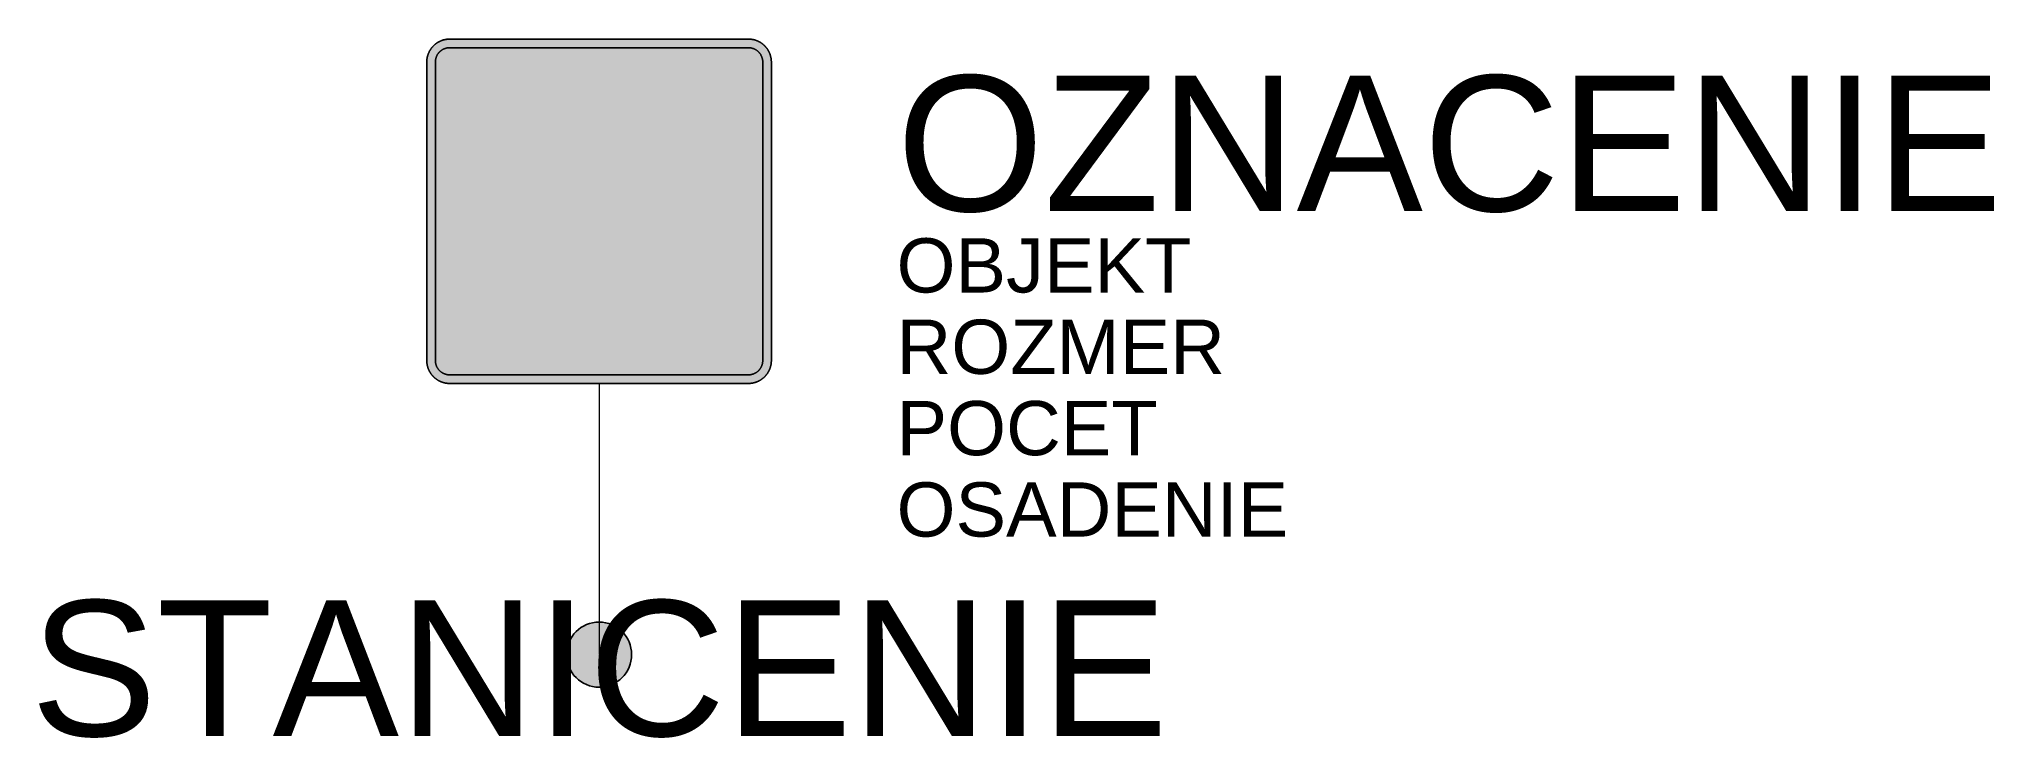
# Model space of a CAD drawing. Header units: metres. Extents: x -10.3 to 25.7, y -1.5 to 11.4.
import ezdxf
from ezdxf.enums import TextEntityAlignment as Align

# ---------------------------------------------------------------- set-up
doc = ezdxf.new("R2010")
doc.units = ezdxf.units.M
doc.layers.get('Defpoints').update_dxf_attribs({"color": 140, "lineweight": 5})
doc.styles.get("Standard").update_dxf_attribs({"font": 'arial.ttf'})

msp = doc.modelspace()

# ---------------------------------------------------------------- hatches: boundary and pattern name
at = {"true_color": 0xf1efea}
msp.add_hatch(color=7, dxfattribs=at).paths.add_polyline_path([(-2.752, 5), (-2.757, 5), (-2.762, 5), (-2.767, 5), (-2.773, 5), (-2.778, 5.001), (-2.783, 5.001), (-2.788, 5.002), (-2.793, 5.002), (-2.799, 5.003), (-2.804, 5.003), (-2.809, 5.004), (-2.814, 5.005), (-2.819, 5.005), (-2.824, 5.006), (-2.83, 5.007), (-2.835, 5.008), (-2.84, 5.009), (-2.845, 5.01), (-2.85, 5.012), (-2.855, 5.013), (-2.86, 5.014), (-2.865, 5.015), (-2.87, 5.017), (-2.875, 5.018), (-2.88, 5.02), (-2.885, 5.021), (-2.89, 5.023), (-2.894, 5.025), (-2.899, 5.027), (-2.904, 5.028), (-2.909, 5.03), (-2.914, 5.032), (-2.918, 5.034), (-2.923, 5.036), (-2.928, 5.038), (-2.933, 5.041), (-2.937, 5.043), (-2.942, 5.045), (-2.946, 5.047), (-2.951, 5.05), (-2.956, 5.052), (-2.96, 5.055), (-2.965, 5.057), (-2.969, 5.06), (-2.973, 5.063), (-2.978, 5.065), (-2.982, 5.068), (-2.987, 5.071), (-2.991, 5.074), (-2.995, 5.077), (-2.999, 5.08), (-3.004, 5.083), (-3.008, 5.086), (-3.012, 5.089), (-3.016, 5.093), (-3.02, 5.096), (-3.024, 5.099), (-3.028, 5.103), (-3.032, 5.106), (-3.036, 5.109), (-3.04, 5.113), (-3.044, 5.117), (-3.047, 5.12), (-3.051, 5.124), (-3.055, 5.128), (-3.058, 5.131), (-3.062, 5.135), (-3.065, 5.139), (-3.069, 5.143), (-3.072, 5.147), (-3.076, 5.151), (-3.079, 5.155), (-3.082, 5.159), (-3.086, 5.163), (-3.089, 5.167), (-3.092, 5.171), (-3.095, 5.176), (-3.098, 5.18), (-3.101, 5.184), (-3.104, 5.188), (-3.107, 5.193), (-3.109, 5.197), (-3.112, 5.201), (-3.115, 5.206), (-3.118, 5.21), (-3.12, 5.215), (-3.123, 5.219), (-3.125, 5.224), (-3.128, 5.229), (-3.13, 5.233), (-3.132, 5.238), (-3.134, 5.242), (-3.137, 5.247), (-3.139, 5.252), (-3.141, 5.256), (-3.143, 5.261), (-3.145, 5.266), (-3.147, 5.271), (-3.148, 5.276), (-3.15, 5.281), (-3.152, 5.285), (-3.154, 5.29), (-3.155, 5.295), (-3.157, 5.3), (-3.158, 5.305), (-3.16, 5.31), (-3.161, 5.315), (-3.162, 5.32), (-3.164, 5.325), (-3.165, 5.33), (-3.166, 5.335), (-3.167, 5.34), (-3.168, 5.345), (-3.169, 5.351), (-3.17, 5.356), (-3.17, 5.361), (-3.171, 5.366), (-3.172, 5.371), (-3.172, 5.376), (-3.173, 5.381), (-3.173, 5.387), (-3.174, 5.392), (-3.174, 5.397), (-3.174, 5.402), (-3.175, 5.408), (-3.175, 5.413), (-3.175, 5.418), (-3.175, 5.423), (-3.175, 10.927), (-3.175, 10.932), (-3.175, 10.937), (-3.175, 10.942), (-3.174, 10.948), (-3.174, 10.953), (-3.174, 10.958), (-3.173, 10.963), (-3.173, 10.968), (-3.172, 10.974), (-3.172, 10.979), (-3.171, 10.984), (-3.17, 10.989), (-3.17, 10.994), (-3.169, 10.999), (-3.168, 11.004), (-3.167, 11.01), (-3.166, 11.015), (-3.165, 11.02), (-3.164, 11.025), (-3.162, 11.03), (-3.161, 11.035), (-3.16, 11.04), (-3.158, 11.045), (-3.157, 11.05), (-3.155, 11.055), (-3.154, 11.06), (-3.152, 11.064), (-3.15, 11.069), (-3.148, 11.074), (-3.147, 11.079), (-3.145, 11.084), (-3.143, 11.089), (-3.141, 11.093), (-3.139, 11.098), (-3.137, 11.103), (-3.134, 11.108), (-3.132, 11.112), (-3.13, 11.117), (-3.128, 11.121), (-3.125, 11.126), (-3.123, 11.131), (-3.12, 11.135), (-3.118, 11.14), (-3.115, 11.144), (-3.112, 11.148), (-3.109, 11.153), (-3.107, 11.157), (-3.104, 11.161), (-3.101, 11.166), (-3.098, 11.17), (-3.095, 11.174), (-3.092, 11.178), (-3.089, 11.183), (-3.086, 11.187), (-3.082, 11.191), (-3.079, 11.195), (-3.076, 11.199), (-3.072, 11.203), (-3.069, 11.207), (-3.065, 11.211), (-3.062, 11.215), (-3.058, 11.218), (-3.055, 11.222), (-3.051, 11.226), (-3.047, 11.23), (-3.044, 11.233), (-3.04, 11.237), (-3.036, 11.24), (-3.032, 11.244), (-3.028, 11.247), (-3.024, 11.251), (-3.02, 11.254), (-3.016, 11.257), (-3.012, 11.261), (-3.008, 11.264), (-3.004, 11.267), (-2.999, 11.27), (-2.995, 11.273), (-2.991, 11.276), (-2.987, 11.279), (-2.982, 11.282), (-2.978, 11.284), (-2.973, 11.287), (-2.969, 11.29), (-2.965, 11.293), (-2.96, 11.295), (-2.956, 11.298), (-2.951, 11.3), (-2.946, 11.302), (-2.942, 11.305), (-2.937, 11.307), (-2.933, 11.309), (-2.928, 11.312), (-2.923, 11.314), (-2.918, 11.316), (-2.914, 11.318), (-2.909, 11.32), (-2.904, 11.322), (-2.899, 11.323), (-2.894, 11.325), (-2.89, 11.327), (-2.885, 11.329), (-2.88, 11.33), (-2.875, 11.332), (-2.87, 11.333), (-2.865, 11.335), (-2.86, 11.336), (-2.855, 11.337), (-2.85, 11.338), (-2.845, 11.34), (-2.84, 11.341), (-2.835, 11.342), (-2.83, 11.343), (-2.824, 11.344), (-2.819, 11.345), (-2.814, 11.345), (-2.809, 11.346), (-2.804, 11.347), (-2.799, 11.347), (-2.793, 11.348), (-2.788, 11.348), (-2.783, 11.349), (-2.778, 11.349), (-2.773, 11.349), (-2.767, 11.35), (-2.762, 11.35), (-2.757, 11.35), (-2.752, 11.35), (2.752, 11.35), (2.757, 11.35), (2.762, 11.35), (2.767, 11.35), (2.773, 11.349), (2.778, 11.349), (2.783, 11.349), (2.788, 11.348), (2.793, 11.348), (2.799, 11.347), (2.804, 11.347), (2.809, 11.346), (2.814, 11.345), (2.819, 11.345), (2.824, 11.344), (2.83, 11.343), (2.835, 11.342), (2.84, 11.341), (2.845, 11.34), (2.85, 11.338), (2.855, 11.337), (2.86, 11.336), (2.865, 11.335), (2.87, 11.333), (2.875, 11.332), (2.88, 11.33), (2.885, 11.329), (2.89, 11.327), (2.894, 11.325), (2.899, 11.323), (2.904, 11.322), (2.909, 11.32), (2.914, 11.318), (2.918, 11.316), (2.923, 11.314), (2.928, 11.312), (2.933, 11.309), (2.937, 11.307), (2.942, 11.305), (2.946, 11.302), (2.951, 11.3), (2.956, 11.298), (2.96, 11.295), (2.965, 11.293), (2.969, 11.29), (2.973, 11.287), (2.978, 11.284), (2.982, 11.282), (2.987, 11.279), (2.991, 11.276), (2.995, 11.273), (2.999, 11.27), (3.003, 11.267), (3.008, 11.264), (3.012, 11.261), (3.016, 11.257), (3.02, 11.254), (3.024, 11.251), (3.028, 11.247), (3.032, 11.244), (3.036, 11.24), (3.04, 11.237), (3.043, 11.233), (3.047, 11.23), (3.051, 11.226), (3.055, 11.222), (3.058, 11.218), (3.062, 11.215), (3.065, 11.211), (3.069, 11.207), (3.072, 11.203), (3.076, 11.199), (3.079, 11.195), (3.082, 11.191), (3.086, 11.187), (3.089, 11.183), (3.092, 11.178), (3.095, 11.174), (3.098, 11.17), (3.101, 11.166), (3.104, 11.161), (3.107, 11.157), (3.109, 11.153), (3.112, 11.148), (3.115, 11.144), (3.118, 11.14), (3.12, 11.135), (3.123, 11.131), (3.125, 11.126), (3.128, 11.121), (3.13, 11.117), (3.132, 11.112), (3.134, 11.108), (3.137, 11.103), (3.139, 11.098), (3.141, 11.093), (3.143, 11.089), (3.145, 11.084), (3.147, 11.079), (3.148, 11.074), (3.15, 11.069), (3.152, 11.064), (3.154, 11.06), (3.155, 11.055), (3.157, 11.05), (3.158, 11.045), (3.16, 11.04), (3.161, 11.035), (3.162, 11.03), (3.163, 11.025), (3.165, 11.02), (3.166, 11.015), (3.167, 11.01), (3.168, 11.004), (3.169, 10.999), (3.17, 10.994), (3.17, 10.989), (3.171, 10.984), (3.172, 10.979), (3.172, 10.974), (3.173, 10.968), (3.173, 10.963), (3.174, 10.958), (3.174, 10.953), (3.174, 10.948), (3.175, 10.942), (3.175, 10.937), (3.175, 10.932), (3.175, 10.927), (3.175, 5.423), (3.175, 5.418), (3.175, 5.413), (3.175, 5.408), (3.174, 5.402), (3.174, 5.397), (3.174, 5.392), (3.173, 5.387), (3.173, 5.381), (3.172, 5.376), (3.172, 5.371), (3.171, 5.366), (3.17, 5.361), (3.17, 5.356), (3.169, 5.351), (3.168, 5.345), (3.167, 5.34), (3.166, 5.335), (3.165, 5.33), (3.163, 5.325), (3.162, 5.32), (3.161, 5.315), (3.16, 5.31), (3.158, 5.305), (3.157, 5.3), (3.155, 5.295), (3.154, 5.29), (3.152, 5.285), (3.15, 5.281), (3.148, 5.276), (3.147, 5.271), (3.145, 5.266), (3.143, 5.261), (3.141, 5.256), (3.139, 5.252), (3.137, 5.247), (3.134, 5.242), (3.132, 5.238), (3.13, 5.233), (3.128, 5.229), (3.125, 5.224), (3.123, 5.219), (3.12, 5.215), (3.118, 5.21), (3.115, 5.206), (3.112, 5.201), (3.109, 5.197), (3.107, 5.193), (3.104, 5.188), (3.101, 5.184), (3.098, 5.18), (3.095, 5.176), (3.092, 5.171), (3.089, 5.167), (3.086, 5.163), (3.082, 5.159), (3.079, 5.155), (3.076, 5.151), (3.072, 5.147), (3.069, 5.143), (3.065, 5.139), (3.062, 5.135), (3.058, 5.131), (3.055, 5.128), (3.051, 5.124), (3.047, 5.12), (3.043, 5.117), (3.04, 5.113), (3.036, 5.109), (3.032, 5.106), (3.028, 5.103), (3.024, 5.099), (3.02, 5.096), (3.016, 5.093), (3.012, 5.089), (3.008, 5.086), (3.003, 5.083), (2.999, 5.08), (2.995, 5.077), (2.991, 5.074), (2.987, 5.071), (2.982, 5.068), (2.978, 5.065), (2.973, 5.063), (2.969, 5.06), (2.965, 5.057), (2.96, 5.055), (2.956, 5.052), (2.951, 5.05), (2.946, 5.047), (2.942, 5.045), (2.937, 5.043), (2.933, 5.041), (2.928, 5.038), (2.923, 5.036), (2.918, 5.034), (2.914, 5.032), (2.909, 5.03), (2.904, 5.028), (2.899, 5.027), (2.894, 5.025), (2.89, 5.023), (2.885, 5.021), (2.88, 5.02), (2.875, 5.018), (2.87, 5.017), (2.865, 5.015), (2.86, 5.014), (2.855, 5.013), (2.85, 5.012), (2.845, 5.01), (2.84, 5.009), (2.835, 5.008), (2.83, 5.007), (2.824, 5.006), (2.819, 5.005), (2.814, 5.005), (2.809, 5.004), (2.804, 5.003), (2.799, 5.003), (2.793, 5.002), (2.788, 5.002), (2.783, 5.001), (2.778, 5.001), (2.773, 5), (2.767, 5), (2.762, 5), (2.757, 5), (2.752, 5)])
at = {"true_color": 0x9b9b9b}
msp.add_hatch(color=253, dxfattribs=at).paths.add_polyline_path([(-2.752, 5.159), (-2.759, 5.159), (-2.765, 5.159), (-2.772, 5.159), (-2.779, 5.16), (-2.785, 5.161), (-2.792, 5.162), (-2.799, 5.163), (-2.805, 5.164), (-2.811, 5.166), (-2.818, 5.167), (-2.824, 5.169), (-2.83, 5.171), (-2.837, 5.173), (-2.843, 5.175), (-2.849, 5.177), (-2.855, 5.18), (-2.861, 5.182), (-2.866, 5.185), (-2.872, 5.188), (-2.878, 5.191), (-2.883, 5.194), (-2.889, 5.197), (-2.894, 5.2), (-2.9, 5.204), (-2.905, 5.207), (-2.91, 5.211), (-2.915, 5.215), (-2.92, 5.219), (-2.925, 5.223), (-2.93, 5.227), (-2.934, 5.232), (-2.939, 5.236), (-2.943, 5.241), (-2.947, 5.245), (-2.952, 5.25), (-2.956, 5.255), (-2.96, 5.26), (-2.964, 5.265), (-2.967, 5.27), (-2.971, 5.275), (-2.975, 5.281), (-2.978, 5.286), (-2.981, 5.292), (-2.984, 5.297), (-2.987, 5.303), (-2.99, 5.309), (-2.993, 5.314), (-2.996, 5.32), (-2.998, 5.326), (-3, 5.332), (-3.002, 5.338), (-3.004, 5.345), (-3.006, 5.351), (-3.008, 5.357), (-3.01, 5.364), (-3.011, 5.37), (-3.012, 5.376), (-3.013, 5.383), (-3.014, 5.39), (-3.015, 5.396), (-3.015, 5.403), (-3.016, 5.41), (-3.016, 5.417), (-3.016, 5.423), (-3.016, 10.927), (-3.016, 10.933), (-3.016, 10.94), (-3.015, 10.947), (-3.015, 10.954), (-3.014, 10.96), (-3.013, 10.967), (-3.012, 10.973), (-3.011, 10.98), (-3.01, 10.986), (-3.008, 10.993), (-3.006, 10.999), (-3.004, 11.005), (-3.002, 11.011), (-3, 11.018), (-2.998, 11.024), (-2.996, 11.03), (-2.993, 11.035), (-2.99, 11.041), (-2.987, 11.047), (-2.984, 11.053), (-2.981, 11.058), (-2.978, 11.064), (-2.975, 11.069), (-2.971, 11.075), (-2.967, 11.08), (-2.964, 11.085), (-2.96, 11.09), (-2.956, 11.095), (-2.952, 11.1), (-2.947, 11.105), (-2.943, 11.109), (-2.939, 11.114), (-2.934, 11.118), (-2.93, 11.122), (-2.925, 11.127), (-2.92, 11.131), (-2.915, 11.135), (-2.91, 11.139), (-2.905, 11.142), (-2.9, 11.146), (-2.894, 11.149), (-2.889, 11.153), (-2.883, 11.156), (-2.878, 11.159), (-2.872, 11.162), (-2.866, 11.165), (-2.861, 11.168), (-2.855, 11.17), (-2.849, 11.173), (-2.843, 11.175), (-2.837, 11.177), (-2.83, 11.179), (-2.824, 11.181), (-2.818, 11.183), (-2.811, 11.184), (-2.805, 11.186), (-2.799, 11.187), (-2.792, 11.188), (-2.785, 11.189), (-2.779, 11.19), (-2.772, 11.19), (-2.765, 11.191), (-2.759, 11.191), (-2.752, 11.191), (2.752, 11.191), (2.758, 11.191), (2.765, 11.191), (2.772, 11.19), (2.779, 11.19), (2.785, 11.189), (2.792, 11.188), (2.799, 11.187), (2.805, 11.186), (2.811, 11.184), (2.818, 11.183), (2.824, 11.181), (2.83, 11.179), (2.837, 11.177), (2.843, 11.175), (2.849, 11.173), (2.855, 11.17), (2.861, 11.168), (2.866, 11.165), (2.872, 11.162), (2.878, 11.159), (2.883, 11.156), (2.889, 11.153), (2.894, 11.149), (2.9, 11.146), (2.905, 11.142), (2.91, 11.139), (2.915, 11.135), (2.92, 11.131), (2.925, 11.127), (2.93, 11.122), (2.934, 11.118), (2.939, 11.114), (2.943, 11.109), (2.947, 11.105), (2.952, 11.1), (2.956, 11.095), (2.96, 11.09), (2.964, 11.085), (2.967, 11.08), (2.971, 11.075), (2.975, 11.069), (2.978, 11.064), (2.981, 11.058), (2.984, 11.053), (2.987, 11.047), (2.99, 11.041), (2.993, 11.035), (2.995, 11.03), (2.998, 11.024), (3, 11.018), (3.002, 11.011), (3.004, 11.005), (3.006, 10.999), (3.008, 10.993), (3.009, 10.986), (3.011, 10.98), (3.012, 10.973), (3.013, 10.967), (3.014, 10.96), (3.015, 10.954), (3.015, 10.947), (3.016, 10.94), (3.016, 10.933), (3.016, 10.927), (3.016, 5.423), (3.016, 5.417), (3.016, 5.41), (3.015, 5.403), (3.015, 5.396), (3.014, 5.39), (3.013, 5.383), (3.012, 5.376), (3.011, 5.37), (3.009, 5.364), (3.008, 5.357), (3.006, 5.351), (3.004, 5.345), (3.002, 5.338), (3, 5.332), (2.998, 5.326), (2.995, 5.32), (2.993, 5.314), (2.99, 5.309), (2.987, 5.303), (2.984, 5.297), (2.981, 5.292), (2.978, 5.286), (2.975, 5.281), (2.971, 5.275), (2.967, 5.27), (2.964, 5.265), (2.96, 5.26), (2.956, 5.255), (2.952, 5.25), (2.947, 5.245), (2.943, 5.241), (2.939, 5.236), (2.934, 5.232), (2.93, 5.227), (2.925, 5.223), (2.92, 5.219), (2.915, 5.215), (2.91, 5.211), (2.905, 5.207), (2.9, 5.204), (2.894, 5.2), (2.889, 5.197), (2.883, 5.194), (2.878, 5.191), (2.872, 5.188), (2.866, 5.185), (2.861, 5.182), (2.855, 5.18), (2.849, 5.177), (2.843, 5.175), (2.837, 5.173), (2.83, 5.171), (2.824, 5.169), (2.818, 5.167), (2.811, 5.166), (2.805, 5.164), (2.799, 5.163), (2.792, 5.162), (2.785, 5.161), (2.779, 5.16), (2.772, 5.159), (2.765, 5.159), (2.758, 5.159), (2.752, 5.159)])
at = {"true_color": 0xf1efea}
h = msp.add_hatch(color=7, dxfattribs=at)
h.paths.add_polyline_path([(-1.482, 5.953), (-1.482, 10.398), (0.344, 10.398), (0.361, 10.397), (0.377, 10.397), (0.394, 10.397), (0.411, 10.396), (0.427, 10.395), (0.444, 10.394), (0.461, 10.392), (0.477, 10.391), (0.494, 10.389), (0.51, 10.387), (0.527, 10.385), (0.543, 10.383), (0.56, 10.38), (0.576, 10.377), (0.592, 10.374), (0.608, 10.371), (0.625, 10.368), (0.641, 10.364), (0.657, 10.361), (0.673, 10.357), (0.689, 10.353), (0.705, 10.348), (0.721, 10.344), (0.736, 10.339), (0.752, 10.334), (0.768, 10.329), (0.783, 10.324), (0.799, 10.318), (0.814, 10.313), (0.83, 10.307), (0.845, 10.301), (0.86, 10.295), (0.876, 10.288), (0.891, 10.282), (0.906, 10.275), (0.92, 10.268), (0.935, 10.261), (0.95, 10.254), (0.965, 10.246), (0.979, 10.239), (0.994, 10.231), (1.008, 10.223), (1.023, 10.214), (1.037, 10.206), (1.051, 10.197), (1.065, 10.189), (1.079, 10.18), (1.093, 10.171), (1.106, 10.161), (1.12, 10.152), (1.133, 10.142), (1.147, 10.133), (1.16, 10.123), (1.173, 10.113), (1.186, 10.102), (1.199, 10.092), (1.212, 10.081), (1.225, 10.07), (1.237, 10.06), (1.25, 10.048), (1.262, 10.037), (1.274, 10.026), (1.286, 10.014), (1.298, 10.002), (1.31, 9.99), (1.322, 9.978), (1.333, 9.966), (1.344, 9.954), (1.355, 9.941), (1.366, 9.929), (1.377, 9.916), (1.388, 9.903), (1.398, 9.89), (1.408, 9.877), (1.419, 9.864), (1.429, 9.851), (1.438, 9.837), (1.448, 9.824), (1.457, 9.81), (1.467, 9.797), (1.476, 9.783), (1.485, 9.769), (1.493, 9.755), (1.502, 9.741), (1.51, 9.727), (1.519, 9.712), (1.527, 9.698), (1.534, 9.683), (1.542, 9.669), (1.55, 9.654), (1.557, 9.64), (1.564, 9.625), (1.571, 9.61), (1.578, 9.595), (1.584, 9.58), (1.591, 9.564), (1.597, 9.549), (1.603, 9.534), (1.609, 9.519), (1.614, 9.503), (1.62, 9.487), (1.625, 9.472), (1.63, 9.456), (1.635, 9.441), (1.64, 9.425), (1.644, 9.409), (1.649, 9.393), (1.653, 9.377), (1.657, 9.361), (1.66, 9.345), (1.664, 9.329), (1.667, 9.313), (1.67, 9.296), (1.673, 9.28), (1.676, 9.264), (1.679, 9.247), (1.681, 9.231), (1.683, 9.214), (1.685, 9.198), (1.687, 9.181), (1.688, 9.165), (1.69, 9.148), (1.691, 9.132), (1.692, 9.115), (1.692, 9.098), (1.693, 9.082), (1.693, 9.065), (1.693, 9.048), (1.693, 9.031), (1.693, 9.015), (1.692, 8.998), (1.692, 8.981), (1.691, 8.965), (1.69, 8.948), (1.688, 8.931), (1.687, 8.915), (1.685, 8.898), (1.683, 8.882), (1.681, 8.865), (1.679, 8.849), (1.676, 8.832), (1.673, 8.816), (1.67, 8.8), (1.667, 8.784), (1.664, 8.767), (1.66, 8.751), (1.657, 8.735), (1.653, 8.719), (1.649, 8.703), (1.644, 8.687), (1.64, 8.671), (1.635, 8.656), (1.63, 8.64), (1.625, 8.624), (1.62, 8.609), (1.614, 8.593), (1.609, 8.578), (1.603, 8.562), (1.597, 8.547), (1.591, 8.532), (1.584, 8.517), (1.578, 8.501), (1.571, 8.486), (1.564, 8.472), (1.557, 8.457), (1.55, 8.442), (1.542, 8.427), (1.534, 8.413), (1.527, 8.398), (1.519, 8.384), (1.51, 8.369), (1.502, 8.355), (1.493, 8.341), (1.485, 8.327), (1.476, 8.313), (1.467, 8.299), (1.457, 8.286), (1.448, 8.272), (1.438, 8.259), (1.429, 8.245), (1.419, 8.232), (1.408, 8.219), (1.398, 8.206), (1.388, 8.193), (1.377, 8.18), (1.366, 8.167), (1.355, 8.155), (1.344, 8.142), (1.333, 8.13), (1.322, 8.118), (1.31, 8.106), (1.298, 8.094), (1.286, 8.082), (1.274, 8.071), (1.262, 8.059), (1.25, 8.048), (1.237, 8.037), (1.225, 8.026), (1.212, 8.015), (1.199, 8.004), (1.186, 7.994), (1.173, 7.984), (1.16, 7.973), (1.147, 7.963), (1.133, 7.954), (1.12, 7.944), (1.106, 7.935), (1.093, 7.925), (1.079, 7.916), (1.065, 7.907), (1.051, 7.899), (1.037, 7.89), (1.023, 7.882), (1.008, 7.873), (0.994, 7.865), (0.979, 7.858), (0.965, 7.85), (0.95, 7.842), (0.935, 7.835), (0.92, 7.828), (0.906, 7.821), (0.891, 7.814), (0.876, 7.808), (0.86, 7.801), (0.845, 7.795), (0.83, 7.789), (0.814, 7.783), (0.799, 7.778), (0.783, 7.772), (0.768, 7.767), (0.752, 7.762), (0.736, 7.757), (0.721, 7.752), (0.705, 7.748), (0.689, 7.744), (0.673, 7.739), (0.657, 7.736), (0.641, 7.732), (0.625, 7.728), (0.608, 7.725), (0.592, 7.722), (0.576, 7.719), (0.56, 7.716), (0.543, 7.713), (0.527, 7.711), (0.51, 7.709), (0.494, 7.707), (0.477, 7.705), (0.461, 7.704), (0.444, 7.702), (0.427, 7.701), (0.411, 7.7), (0.394, 7.7), (0.377, 7.699), (0.361, 7.699), (0.344, 7.699), (-0.807, 7.699), (-0.807, 5.953)])
h.paths.add_polyline_path([(-0.807, 8.334), (0.304, 8.334), (0.313, 8.334), (0.322, 8.334), (0.331, 8.334), (0.34, 8.335), (0.348, 8.335), (0.357, 8.336), (0.366, 8.336), (0.375, 8.337), (0.384, 8.338), (0.392, 8.339), (0.401, 8.34), (0.41, 8.342), (0.418, 8.343), (0.427, 8.344), (0.436, 8.346), (0.444, 8.348), (0.453, 8.349), (0.461, 8.351), (0.47, 8.353), (0.478, 8.355), (0.487, 8.357), (0.495, 8.36), (0.504, 8.362), (0.512, 8.365), (0.52, 8.367), (0.529, 8.37), (0.537, 8.373), (0.545, 8.376), (0.553, 8.379), (0.561, 8.382), (0.57, 8.385), (0.578, 8.388), (0.586, 8.391), (0.594, 8.395), (0.602, 8.399), (0.61, 8.402), (0.617, 8.406), (0.625, 8.41), (0.633, 8.414), (0.641, 8.418), (0.648, 8.422), (0.656, 8.426), (0.664, 8.431), (0.671, 8.435), (0.678, 8.44), (0.686, 8.444), (0.693, 8.449), (0.701, 8.454), (0.708, 8.459), (0.715, 8.464), (0.722, 8.469), (0.729, 8.474), (0.736, 8.479), (0.743, 8.484), (0.75, 8.49), (0.757, 8.495), (0.764, 8.501), (0.771, 8.507), (0.777, 8.513), (0.784, 8.519), (0.79, 8.524), (0.797, 8.531), (0.803, 8.537), (0.809, 8.543), (0.816, 8.549), (0.822, 8.556), (0.828, 8.562), (0.834, 8.569), (0.84, 8.575), (0.846, 8.582), (0.851, 8.589), (0.857, 8.595), (0.862, 8.602), (0.868, 8.609), (0.873, 8.616), (0.878, 8.623), (0.884, 8.63), (0.889, 8.637), (0.894, 8.644), (0.899, 8.652), (0.903, 8.659), (0.908, 8.666), (0.913, 8.674), (0.917, 8.681), (0.922, 8.689), (0.926, 8.696), (0.93, 8.704), (0.935, 8.712), (0.939, 8.719), (0.943, 8.727), (0.946, 8.735), (0.95, 8.743), (0.954, 8.751), (0.957, 8.759), (0.961, 8.767), (0.964, 8.775), (0.968, 8.783), (0.971, 8.791), (0.974, 8.799), (0.977, 8.807), (0.98, 8.815), (0.982, 8.824), (0.985, 8.832), (0.988, 8.84), (0.99, 8.849), (0.993, 8.857), (0.995, 8.865), (0.997, 8.874), (0.999, 8.882), (1.001, 8.891), (1.003, 8.9), (1.005, 8.908), (1.006, 8.917), (1.008, 8.925), (1.009, 8.934), (1.011, 8.943), (1.012, 8.951), (1.013, 8.96), (1.014, 8.969), (1.015, 8.977), (1.016, 8.986), (1.017, 8.995), (1.017, 9.004), (1.018, 9.013), (1.018, 9.022), (1.018, 9.03), (1.019, 9.039), (1.019, 9.048), (1.019, 9.057), (1.018, 9.066), (1.018, 9.075), (1.018, 9.083), (1.017, 9.092), (1.017, 9.101), (1.016, 9.11), (1.015, 9.119), (1.014, 9.127), (1.013, 9.136), (1.012, 9.145), (1.011, 9.154), (1.009, 9.162), (1.008, 9.171), (1.006, 9.179), (1.005, 9.188), (1.003, 9.197), (1.001, 9.205), (0.999, 9.214), (0.997, 9.222), (0.995, 9.231), (0.993, 9.239), (0.99, 9.247), (0.988, 9.256), (0.985, 9.264), (0.982, 9.272), (0.98, 9.281), (0.977, 9.289), (0.974, 9.297), (0.971, 9.305), (0.968, 9.313), (0.964, 9.321), (0.961, 9.329), (0.957, 9.337), (0.954, 9.345), (0.95, 9.353), (0.946, 9.361), (0.943, 9.369), (0.939, 9.377), (0.935, 9.384), (0.93, 9.392), (0.926, 9.4), (0.922, 9.407), (0.917, 9.415), (0.913, 9.422), (0.908, 9.43), (0.903, 9.437), (0.899, 9.444), (0.894, 9.452), (0.889, 9.459), (0.884, 9.466), (0.878, 9.473), (0.873, 9.48), (0.868, 9.487), (0.862, 9.494), (0.857, 9.501), (0.851, 9.508), (0.846, 9.514), (0.84, 9.521), (0.834, 9.527), (0.828, 9.534), (0.822, 9.541), (0.816, 9.547), (0.809, 9.553), (0.803, 9.559), (0.797, 9.566), (0.79, 9.572), (0.784, 9.578), (0.777, 9.584), (0.771, 9.589), (0.764, 9.595), (0.757, 9.601), (0.75, 9.606), (0.743, 9.612), (0.736, 9.617), (0.729, 9.622), (0.722, 9.627), (0.715, 9.632), (0.708, 9.638), (0.701, 9.642), (0.693, 9.647), (0.686, 9.652), (0.678, 9.657), (0.671, 9.661), (0.664, 9.666), (0.656, 9.67), (0.648, 9.674), (0.641, 9.678), (0.633, 9.682), (0.625, 9.686), (0.617, 9.69), (0.61, 9.694), (0.602, 9.698), (0.594, 9.701), (0.586, 9.705), (0.578, 9.708), (0.57, 9.711), (0.561, 9.715), (0.553, 9.718), (0.545, 9.721), (0.537, 9.723), (0.529, 9.726), (0.52, 9.729), (0.512, 9.732), (0.504, 9.734), (0.495, 9.736), (0.487, 9.739), (0.478, 9.741), (0.47, 9.743), (0.461, 9.745), (0.453, 9.747), (0.444, 9.749), (0.436, 9.75), (0.427, 9.752), (0.418, 9.753), (0.41, 9.755), (0.401, 9.756), (0.392, 9.757), (0.384, 9.758), (0.375, 9.759), (0.366, 9.76), (0.357, 9.761), (0.348, 9.761), (0.34, 9.762), (0.331, 9.762), (0.322, 9.762), (0.313, 9.762), (0.304, 9.762), (-0.807, 9.762)], flags=16)
h = msp.add_hatch(color=0)
h.dxf.hatch_style = 1
h.paths.add_polyline_path([(0.6, 0, 1), (-0.6, 0, 1)])

# ---------------------------------------------------------------- linework, layer by layer
at = {"lineweight": 9}
msp.add_line((0, 5), (0, 2.5), dxfattribs=at)
at = {"color": 0, "lineweight": 9}
msp.add_line((0, 2.5), (0, 0), dxfattribs=at)
at = {"color": 7, "true_color": 0xf1efea}
msp.add_lwpolyline([(-2.752, 5), (-2.757, 5), (-2.762, 5), (-2.767, 5), (-2.773, 5), (-2.778, 5.001), (-2.783, 5.001), (-2.788, 5.002), (-2.793, 5.002), (-2.799, 5.003), (-2.804, 5.003), (-2.809, 5.004), (-2.814, 5.005), (-2.819, 5.005), (-2.824, 5.006), (-2.83, 5.007), (-2.835, 5.008), (-2.84, 5.009), (-2.845, 5.01), (-2.85, 5.012), (-2.855, 5.013), (-2.86, 5.014), (-2.865, 5.015), (-2.87, 5.017), (-2.875, 5.018), (-2.88, 5.02), (-2.885, 5.021), (-2.89, 5.023), (-2.894, 5.025), (-2.899, 5.027), (-2.904, 5.028), (-2.909, 5.03), (-2.914, 5.032), (-2.918, 5.034), (-2.923, 5.036), (-2.928, 5.038), (-2.933, 5.041), (-2.937, 5.043), (-2.942, 5.045), (-2.946, 5.047), (-2.951, 5.05), (-2.956, 5.052), (-2.96, 5.055), (-2.965, 5.057), (-2.969, 5.06), (-2.973, 5.063), (-2.978, 5.065), (-2.982, 5.068), (-2.987, 5.071), (-2.991, 5.074), (-2.995, 5.077), (-2.999, 5.08), (-3.004, 5.083), (-3.008, 5.086), (-3.012, 5.089), (-3.016, 5.093), (-3.02, 5.096), (-3.024, 5.099), (-3.028, 5.103), (-3.032, 5.106), (-3.036, 5.109), (-3.04, 5.113), (-3.044, 5.117), (-3.047, 5.12), (-3.051, 5.124), (-3.055, 5.128), (-3.058, 5.131), (-3.062, 5.135), (-3.065, 5.139), (-3.069, 5.143), (-3.072, 5.147), (-3.076, 5.151), (-3.079, 5.155), (-3.082, 5.159), (-3.086, 5.163), (-3.089, 5.167), (-3.092, 5.171), (-3.095, 5.176), (-3.098, 5.18), (-3.101, 5.184), (-3.104, 5.188), (-3.107, 5.193), (-3.109, 5.197), (-3.112, 5.201), (-3.115, 5.206), (-3.118, 5.21), (-3.12, 5.215), (-3.123, 5.219), (-3.125, 5.224), (-3.128, 5.229), (-3.13, 5.233), (-3.132, 5.238), (-3.134, 5.242), (-3.137, 5.247), (-3.139, 5.252), (-3.141, 5.256), (-3.143, 5.261), (-3.145, 5.266), (-3.147, 5.271), (-3.148, 5.276), (-3.15, 5.281), (-3.152, 5.285), (-3.154, 5.29), (-3.155, 5.295), (-3.157, 5.3), (-3.158, 5.305), (-3.16, 5.31), (-3.161, 5.315), (-3.162, 5.32), (-3.164, 5.325), (-3.165, 5.33), (-3.166, 5.335), (-3.167, 5.34), (-3.168, 5.345), (-3.169, 5.351), (-3.17, 5.356), (-3.17, 5.361), (-3.171, 5.366), (-3.172, 5.371), (-3.172, 5.376), (-3.173, 5.381), (-3.173, 5.387), (-3.174, 5.392), (-3.174, 5.397), (-3.174, 5.402), (-3.175, 5.408), (-3.175, 5.413), (-3.175, 5.418), (-3.175, 5.423), (-3.175, 10.927), (-3.175, 10.932), (-3.175, 10.937), (-3.175, 10.942), (-3.174, 10.948), (-3.174, 10.953), (-3.174, 10.958), (-3.173, 10.963), (-3.173, 10.968), (-3.172, 10.974), (-3.172, 10.979), (-3.171, 10.984), (-3.17, 10.989), (-3.17, 10.994), (-3.169, 10.999), (-3.168, 11.004), (-3.167, 11.01), (-3.166, 11.015), (-3.165, 11.02), (-3.164, 11.025), (-3.162, 11.03), (-3.161, 11.035), (-3.16, 11.04), (-3.158, 11.045), (-3.157, 11.05), (-3.155, 11.055), (-3.154, 11.06), (-3.152, 11.064), (-3.15, 11.069), (-3.148, 11.074), (-3.147, 11.079), (-3.145, 11.084), (-3.143, 11.089), (-3.141, 11.093), (-3.139, 11.098), (-3.137, 11.103), (-3.134, 11.108), (-3.132, 11.112), (-3.13, 11.117), (-3.128, 11.121), (-3.125, 11.126), (-3.123, 11.131), (-3.12, 11.135), (-3.118, 11.14), (-3.115, 11.144), (-3.112, 11.148), (-3.109, 11.153), (-3.107, 11.157), (-3.104, 11.161), (-3.101, 11.166), (-3.098, 11.17), (-3.095, 11.174), (-3.092, 11.178), (-3.089, 11.183), (-3.086, 11.187), (-3.082, 11.191), (-3.079, 11.195), (-3.076, 11.199), (-3.072, 11.203), (-3.069, 11.207), (-3.065, 11.211), (-3.062, 11.215), (-3.058, 11.218), (-3.055, 11.222), (-3.051, 11.226), (-3.047, 11.23), (-3.044, 11.233), (-3.04, 11.237), (-3.036, 11.24), (-3.032, 11.244), (-3.028, 11.247), (-3.024, 11.251), (-3.02, 11.254), (-3.016, 11.257), (-3.012, 11.261), (-3.008, 11.264), (-3.004, 11.267), (-2.999, 11.27), (-2.995, 11.273), (-2.991, 11.276), (-2.987, 11.279), (-2.982, 11.282), (-2.978, 11.284), (-2.973, 11.287), (-2.969, 11.29), (-2.965, 11.293), (-2.96, 11.295), (-2.956, 11.298), (-2.951, 11.3), (-2.946, 11.302), (-2.942, 11.305), (-2.937, 11.307), (-2.933, 11.309), (-2.928, 11.312), (-2.923, 11.314), (-2.918, 11.316), (-2.914, 11.318), (-2.909, 11.32), (-2.904, 11.322), (-2.899, 11.323), (-2.894, 11.325), (-2.89, 11.327), (-2.885, 11.329), (-2.88, 11.33), (-2.875, 11.332), (-2.87, 11.333), (-2.865, 11.335), (-2.86, 11.336), (-2.855, 11.337), (-2.85, 11.338), (-2.845, 11.34), (-2.84, 11.341), (-2.835, 11.342), (-2.83, 11.343), (-2.824, 11.344), (-2.819, 11.345), (-2.814, 11.345), (-2.809, 11.346), (-2.804, 11.347), (-2.799, 11.347), (-2.793, 11.348), (-2.788, 11.348), (-2.783, 11.349), (-2.778, 11.349), (-2.773, 11.349), (-2.767, 11.35), (-2.762, 11.35), (-2.757, 11.35), (-2.752, 11.35), (2.752, 11.35), (2.757, 11.35), (2.762, 11.35), (2.767, 11.35), (2.773, 11.349), (2.778, 11.349), (2.783, 11.349), (2.788, 11.348), (2.793, 11.348), (2.799, 11.347), (2.804, 11.347), (2.809, 11.346), (2.814, 11.345), (2.819, 11.345), (2.824, 11.344), (2.83, 11.343), (2.835, 11.342), (2.84, 11.341), (2.845, 11.34), (2.85, 11.338), (2.855, 11.337), (2.86, 11.336), (2.865, 11.335), (2.87, 11.333), (2.875, 11.332), (2.88, 11.33), (2.885, 11.329), (2.89, 11.327), (2.894, 11.325), (2.899, 11.323), (2.904, 11.322), (2.909, 11.32), (2.914, 11.318), (2.918, 11.316), (2.923, 11.314), (2.928, 11.312), (2.933, 11.309), (2.937, 11.307), (2.942, 11.305), (2.946, 11.302), (2.951, 11.3), (2.956, 11.298), (2.96, 11.295), (2.965, 11.293), (2.969, 11.29), (2.973, 11.287), (2.978, 11.284), (2.982, 11.282), (2.987, 11.279), (2.991, 11.276), (2.995, 11.273), (2.999, 11.27), (3.003, 11.267), (3.008, 11.264), (3.012, 11.261), (3.016, 11.257), (3.02, 11.254), (3.024, 11.251), (3.028, 11.247), (3.032, 11.244), (3.036, 11.24), (3.04, 11.237), (3.043, 11.233), (3.047, 11.23), (3.051, 11.226), (3.055, 11.222), (3.058, 11.218), (3.062, 11.215), (3.065, 11.211), (3.069, 11.207), (3.072, 11.203), (3.076, 11.199), (3.079, 11.195), (3.082, 11.191), (3.086, 11.187), (3.089, 11.183), (3.092, 11.178), (3.095, 11.174), (3.098, 11.17), (3.101, 11.166), (3.104, 11.161), (3.107, 11.157), (3.109, 11.153), (3.112, 11.148), (3.115, 11.144), (3.118, 11.14), (3.12, 11.135), (3.123, 11.131), (3.125, 11.126), (3.128, 11.121), (3.13, 11.117), (3.132, 11.112), (3.134, 11.108), (3.137, 11.103), (3.139, 11.098), (3.141, 11.093), (3.143, 11.089), (3.145, 11.084), (3.147, 11.079), (3.148, 11.074), (3.15, 11.069), (3.152, 11.064), (3.154, 11.06), (3.155, 11.055), (3.157, 11.05), (3.158, 11.045), (3.16, 11.04), (3.161, 11.035), (3.162, 11.03), (3.163, 11.025), (3.165, 11.02), (3.166, 11.015), (3.167, 11.01), (3.168, 11.004), (3.169, 10.999), (3.17, 10.994), (3.17, 10.989), (3.171, 10.984), (3.172, 10.979), (3.172, 10.974), (3.173, 10.968), (3.173, 10.963), (3.174, 10.958), (3.174, 10.953), (3.174, 10.948), (3.175, 10.942), (3.175, 10.937), (3.175, 10.932), (3.175, 10.927), (3.175, 5.423), (3.175, 5.418), (3.175, 5.413), (3.175, 5.408), (3.174, 5.402), (3.174, 5.397), (3.174, 5.392), (3.173, 5.387), (3.173, 5.381), (3.172, 5.376), (3.172, 5.371), (3.171, 5.366), (3.17, 5.361), (3.17, 5.356), (3.169, 5.351), (3.168, 5.345), (3.167, 5.34), (3.166, 5.335), (3.165, 5.33), (3.163, 5.325), (3.162, 5.32), (3.161, 5.315), (3.16, 5.31), (3.158, 5.305), (3.157, 5.3), (3.155, 5.295), (3.154, 5.29), (3.152, 5.285), (3.15, 5.281), (3.148, 5.276), (3.147, 5.271), (3.145, 5.266), (3.143, 5.261), (3.141, 5.256), (3.139, 5.252), (3.137, 5.247), (3.134, 5.242), (3.132, 5.238), (3.13, 5.233), (3.128, 5.229), (3.125, 5.224), (3.123, 5.219), (3.12, 5.215), (3.118, 5.21), (3.115, 5.206), (3.112, 5.201), (3.109, 5.197), (3.107, 5.193), (3.104, 5.188), (3.101, 5.184), (3.098, 5.18), (3.095, 5.176), (3.092, 5.171), (3.089, 5.167), (3.086, 5.163), (3.082, 5.159), (3.079, 5.155), (3.076, 5.151), (3.072, 5.147), (3.069, 5.143), (3.065, 5.139), (3.062, 5.135), (3.058, 5.131), (3.055, 5.128), (3.051, 5.124), (3.047, 5.12), (3.043, 5.117), (3.04, 5.113), (3.036, 5.109), (3.032, 5.106), (3.028, 5.103), (3.024, 5.099), (3.02, 5.096), (3.016, 5.093), (3.012, 5.089), (3.008, 5.086), (3.003, 5.083), (2.999, 5.08), (2.995, 5.077), (2.991, 5.074), (2.987, 5.071), (2.982, 5.068), (2.978, 5.065), (2.973, 5.063), (2.969, 5.06), (2.965, 5.057), (2.96, 5.055), (2.956, 5.052), (2.951, 5.05), (2.946, 5.047), (2.942, 5.045), (2.937, 5.043), (2.933, 5.041), (2.928, 5.038), (2.923, 5.036), (2.918, 5.034), (2.914, 5.032), (2.909, 5.03), (2.904, 5.028), (2.899, 5.027), (2.894, 5.025), (2.89, 5.023), (2.885, 5.021), (2.88, 5.02), (2.875, 5.018), (2.87, 5.017), (2.865, 5.015), (2.86, 5.014), (2.855, 5.013), (2.85, 5.012), (2.845, 5.01), (2.84, 5.009), (2.835, 5.008), (2.83, 5.007), (2.824, 5.006), (2.819, 5.005), (2.814, 5.005), (2.809, 5.004), (2.804, 5.003), (2.799, 5.003), (2.793, 5.002), (2.788, 5.002), (2.783, 5.001), (2.778, 5.001), (2.773, 5), (2.767, 5), (2.762, 5), (2.757, 5), (2.752, 5), (-2.752, 5)], dxfattribs=at)
at = {"color": 253, "true_color": 0x9b9b9b}
msp.add_lwpolyline([(-2.752, 5.159), (-2.759, 5.159), (-2.765, 5.159), (-2.772, 5.159), (-2.779, 5.16), (-2.785, 5.161), (-2.792, 5.162), (-2.799, 5.163), (-2.805, 5.164), (-2.811, 5.166), (-2.818, 5.167), (-2.824, 5.169), (-2.83, 5.171), (-2.837, 5.173), (-2.843, 5.175), (-2.849, 5.177), (-2.855, 5.18), (-2.861, 5.182), (-2.866, 5.185), (-2.872, 5.188), (-2.878, 5.191), (-2.883, 5.194), (-2.889, 5.197), (-2.894, 5.2), (-2.9, 5.204), (-2.905, 5.207), (-2.91, 5.211), (-2.915, 5.215), (-2.92, 5.219), (-2.925, 5.223), (-2.93, 5.227), (-2.934, 5.232), (-2.939, 5.236), (-2.943, 5.241), (-2.947, 5.245), (-2.952, 5.25), (-2.956, 5.255), (-2.96, 5.26), (-2.964, 5.265), (-2.967, 5.27), (-2.971, 5.275), (-2.975, 5.281), (-2.978, 5.286), (-2.981, 5.292), (-2.984, 5.297), (-2.987, 5.303), (-2.99, 5.309), (-2.993, 5.314), (-2.996, 5.32), (-2.998, 5.326), (-3, 5.332), (-3.002, 5.338), (-3.004, 5.345), (-3.006, 5.351), (-3.008, 5.357), (-3.01, 5.364), (-3.011, 5.37), (-3.012, 5.376), (-3.013, 5.383), (-3.014, 5.39), (-3.015, 5.396), (-3.015, 5.403), (-3.016, 5.41), (-3.016, 5.417), (-3.016, 5.423), (-3.016, 10.927), (-3.016, 10.933), (-3.016, 10.94), (-3.015, 10.947), (-3.015, 10.954), (-3.014, 10.96), (-3.013, 10.967), (-3.012, 10.973), (-3.011, 10.98), (-3.01, 10.986), (-3.008, 10.993), (-3.006, 10.999), (-3.004, 11.005), (-3.002, 11.011), (-3, 11.018), (-2.998, 11.024), (-2.996, 11.03), (-2.993, 11.035), (-2.99, 11.041), (-2.987, 11.047), (-2.984, 11.053), (-2.981, 11.058), (-2.978, 11.064), (-2.975, 11.069), (-2.971, 11.075), (-2.967, 11.08), (-2.964, 11.085), (-2.96, 11.09), (-2.956, 11.095), (-2.952, 11.1), (-2.947, 11.105), (-2.943, 11.109), (-2.939, 11.114), (-2.934, 11.118), (-2.93, 11.122), (-2.925, 11.127), (-2.92, 11.131), (-2.915, 11.135), (-2.91, 11.139), (-2.905, 11.142), (-2.9, 11.146), (-2.894, 11.149), (-2.889, 11.153), (-2.883, 11.156), (-2.878, 11.159), (-2.872, 11.162), (-2.866, 11.165), (-2.861, 11.168), (-2.855, 11.17), (-2.849, 11.173), (-2.843, 11.175), (-2.837, 11.177), (-2.83, 11.179), (-2.824, 11.181), (-2.818, 11.183), (-2.811, 11.184), (-2.805, 11.186), (-2.799, 11.187), (-2.792, 11.188), (-2.785, 11.189), (-2.779, 11.19), (-2.772, 11.19), (-2.765, 11.191), (-2.759, 11.191), (-2.752, 11.191), (2.752, 11.191), (2.758, 11.191), (2.765, 11.191), (2.772, 11.19), (2.779, 11.19), (2.785, 11.189), (2.792, 11.188), (2.799, 11.187), (2.805, 11.186), (2.811, 11.184), (2.818, 11.183), (2.824, 11.181), (2.83, 11.179), (2.837, 11.177), (2.843, 11.175), (2.849, 11.173), (2.855, 11.17), (2.861, 11.168), (2.866, 11.165), (2.872, 11.162), (2.878, 11.159), (2.883, 11.156), (2.889, 11.153), (2.894, 11.149), (2.9, 11.146), (2.905, 11.142), (2.91, 11.139), (2.915, 11.135), (2.92, 11.131), (2.925, 11.127), (2.93, 11.122), (2.934, 11.118), (2.939, 11.114), (2.943, 11.109), (2.947, 11.105), (2.952, 11.1), (2.956, 11.095), (2.96, 11.09), (2.964, 11.085), (2.967, 11.08), (2.971, 11.075), (2.975, 11.069), (2.978, 11.064), (2.981, 11.058), (2.984, 11.053), (2.987, 11.047), (2.99, 11.041), (2.993, 11.035), (2.995, 11.03), (2.998, 11.024), (3, 11.018), (3.002, 11.011), (3.004, 11.005), (3.006, 10.999), (3.008, 10.993), (3.009, 10.986), (3.011, 10.98), (3.012, 10.973), (3.013, 10.967), (3.014, 10.96), (3.015, 10.954), (3.015, 10.947), (3.016, 10.94), (3.016, 10.933), (3.016, 10.927), (3.016, 5.423), (3.016, 5.417), (3.016, 5.41), (3.015, 5.403), (3.015, 5.396), (3.014, 5.39), (3.013, 5.383), (3.012, 5.376), (3.011, 5.37), (3.009, 5.364), (3.008, 5.357), (3.006, 5.351), (3.004, 5.345), (3.002, 5.338), (3, 5.332), (2.998, 5.326), (2.995, 5.32), (2.993, 5.314), (2.99, 5.309), (2.987, 5.303), (2.984, 5.297), (2.981, 5.292), (2.978, 5.286), (2.975, 5.281), (2.971, 5.275), (2.967, 5.27), (2.964, 5.265), (2.96, 5.26), (2.956, 5.255), (2.952, 5.25), (2.947, 5.245), (2.943, 5.241), (2.939, 5.236), (2.934, 5.232), (2.93, 5.227), (2.925, 5.223), (2.92, 5.219), (2.915, 5.215), (2.91, 5.211), (2.905, 5.207), (2.9, 5.204), (2.894, 5.2), (2.889, 5.197), (2.883, 5.194), (2.878, 5.191), (2.872, 5.188), (2.866, 5.185), (2.861, 5.182), (2.855, 5.18), (2.849, 5.177), (2.843, 5.175), (2.837, 5.173), (2.83, 5.171), (2.824, 5.169), (2.818, 5.167), (2.811, 5.166), (2.805, 5.164), (2.799, 5.163), (2.792, 5.162), (2.785, 5.161), (2.779, 5.16), (2.772, 5.159), (2.765, 5.159), (2.758, 5.159), (2.752, 5.159), (-2.752, 5.159)], dxfattribs=at)
at = {"color": 0}
msp.add_circle((0, 0), 0.6, dxfattribs=at)

# ---------------------------------------------------------------- texts
msp.add_attdef('OZNACENIE', (5.482, 8.177), '272LOOKVIDITELNOST', height=2.5)
msp.add_attdef('STANICENIE', text='', height=2.5).set_placement((0, 1), align=Align.TOP_CENTER)
at = {"layer": 'Defpoints'}
for tag, p, s in [('OBJEKT', (5.482, 6.677), 'Jestvujúci'), ('ROZMER', (5.482, 5.177), ''), ('POCET', (5.482, 3.677), ''), ('OSADENIE', (5.482, 2.177), '')]:
    msp.add_attdef(tag, p, s, height=1, dxfattribs=at)

doc.saveas('drawing.dxf')
